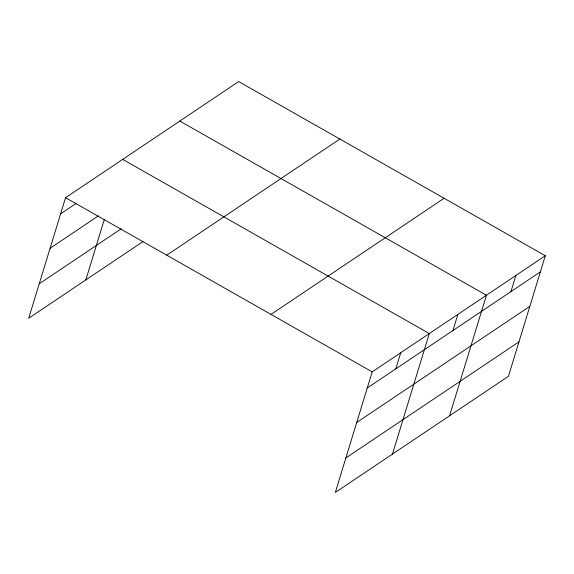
<?xml version="1.0" encoding="UTF-8"?>
<svg xmlns="http://www.w3.org/2000/svg" width="574" height="574" viewBox="0 0 574 574"><rect width="100%" height="100%" fill="white"/><g stroke="black" fill="none" stroke-linecap="round" stroke-linejoin="round"><path stroke-width="0.86" d="M545.3 255.753L372.182 371.88L335.331 492.427L508.442 376.3L545.3 255.753L238.669 81.573L65.558 197.7L28.7 318.247L142.955 241.604M85.827 279.925L104.375 219.268M395.816 368.852L400.745 352.716M392.458 454.106L429.309 333.559L122.685 159.378M452.943 330.531L457.88 314.394M449.586 415.784L486.443 295.237L179.813 121.057M510.939 291.628L515.868 275.491M60.622 213.829L76.005 203.512M50.089 248.291L98.427 215.86M39.233 283.793L121.265 228.768M166.74 255.179L339.858 139.052M271 314.401L444.111 198.274M367.252 388.01L540.371 271.882M356.719 422.471L529.831 306.344M345.864 457.966L518.982 341.846M65.558 197.7L372.182 371.88"/></g></svg>
